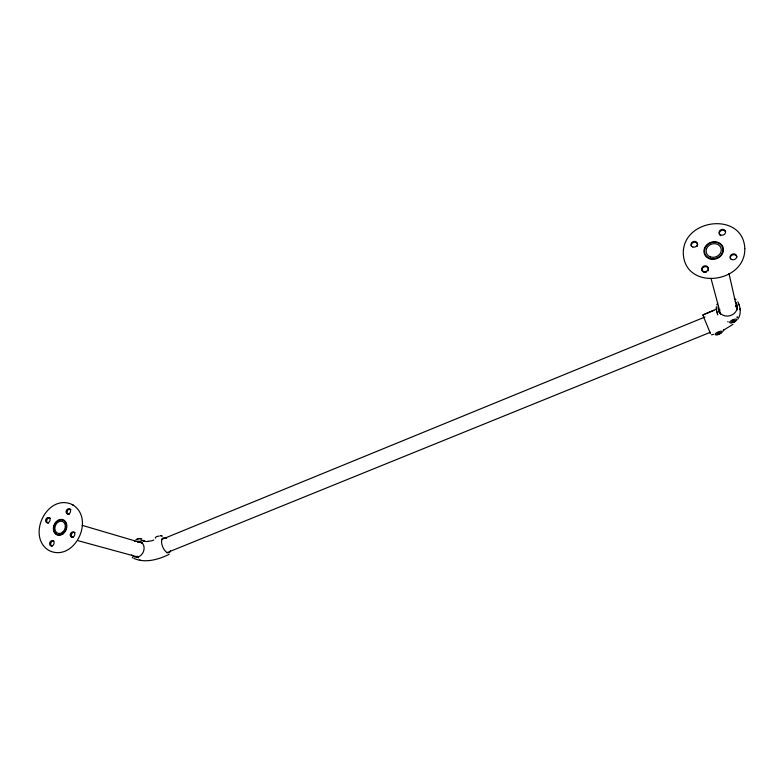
<?xml version="1.0" encoding="UTF-8"?>
<svg xmlns="http://www.w3.org/2000/svg" width="784" height="784" viewBox="0 0 784 784"><rect width="100%" height="100%" fill="white"/><g stroke="black" fill="none" stroke-linecap="round" stroke-linejoin="round"><path stroke-width="1.18" d="M723.26 331.181L723.759 329.721L723.358 330.162M716.321 306.74L716.341 309.788M723.299 330.319L732.942 324.37M737.136 317.363L737.205 316.785L737.303 317.432M702.993 314.982L702.974 315.619M716.811 304.858L717.713 302.947M134.554 541.528L134.828 541.058M737.901 319.078C741.056 314.609 740.606 308.739 738.832 303.82M702.964 315.021L716.37 309.121M153.782 539.98L152.664 540.46C153.311 540.637 145.638 541.842 146.187 541.558L140.316 539.902M733.648 322.283L735.353 321.195L735.186 320.47L733.295 320.832L731.59 321.93L731.766 322.655L733.648 322.283L732.707 320.166M142.404 542.655L141.884 542.891M703.307 314.668L713.803 310.356M162.131 539.274L704.983 317.001M166.62 552.798L710.157 332.367M169.079 554.435C158.437 559.492 145.736 563.382 134.211 558.551M137.631 542.146L142.198 542.312M137.484 538.971L139.336 538.569M711.411 334.797L713.46 334.425M160.553 535.717L162.435 536.08M160.642 535.599L161.367 535.844M142.1 540.47L144.168 541.078M139.601 560.001L140.346 560.207M77.734 540.607L138.337 557.13M82.202 525.358L142.002 542.969M72.295 504.573C47.265 492.871 25.96 536.413 48.951 550.505C74.186 562.883 95.932 518.44 72.295 504.573L73.578 505.347M133.133 558.081L132.241 557.502M734.324 298.537L736.049 299.772M727.905 321.46L728.052 322.067M143.884 540.989L143.256 540.382M165.64 537.491L166.678 538.422M737.822 301.781L738.557 303.124M709.569 331.828L710.382 333.318L703.434 316.56L703.64 317.412M162.366 539.647L162.268 539.363A3.058 1.372 -32.9 0 0 162.043 539.137M716.498 310.523L717.693 314.854L717.448 313.914M710.99 278.359L720.643 314.482M728.983 273.469L737.225 309.876M739.047 304.525L739.214 305.25M739.998 308.778L740.184 309.876M717.272 311.905L717.301 312.914M138.258 557.218A7.85 6.478 -68.8 0 1 137.239 556.17M138.611 557.796A8.124 6.703 -68.8 0 1 137.102 556.415M135.955 539.686A3.293 1.029 -12.3 0 1 139.385 538.588A3.293 1.029 -12.3 0 1 141.806 539.02M136.151 541.509A8.193 6.733 -68.7 0 1 143.766 545.693A8.193 6.733 -68.7 0 1 140.473 555.689A8.193 6.733 -68.7 0 1 131.722 554.945M170.481 550.544A7.967 3.704 68.2 0 1 165.767 551.583A7.967 3.704 68.2 0 1 161.563 542.254A7.967 3.704 68.2 0 1 164.836 538.059M155.536 538.138A3.254 1.019 -12.7 0 1 156.457 536.815M157.104 536.54A3.254 1.019 -12.7 0 1 159.348 536.021M141.747 543.038A3.293 1.019 -12.4 0 1 142.208 543.126M725.572 231.848A3.303 2.862 -19.4 0 1 720.849 234.994A3.303 2.862 -19.4 0 1 720.525 229.996A3.303 2.862 -19.4 0 1 725.572 231.848A3.303 2.862 -19.3 0 0 720.447 231.055A3.303 2.862 -19.3 0 0 720.741 235.719M730.521 258.916A3.332 2.911 -17.7 0 1 732.883 254.81A3.332 2.911 -17.7 0 1 736.882 257.221M708.344 270.088A3.293 2.891 -19.5 0 1 707.932 270.95M706.364 272.215A3.293 2.891 -19.5 0 1 705.375 272.469M704.365 272.45A3.293 2.891 -19.5 0 1 703.434 272.146M702.68 271.587A3.293 2.891 -19.5 0 1 704.042 266.903A3.293 2.891 -19.5 0 1 708.442 269.167M697.544 245.598A3.254 2.842 -21.1 0 1 697.133 246.46M691.459 246.382A3.254 2.842 -21.1 0 1 693.791 242.334A3.254 2.842 -21.1 0 1 697.652 244.696M735.588 306.201A8.683 7.742 -15.9 0 1 736.686 307.926M719.526 312.983A9.32 8.31 -15.9 0 1 719.8 309.337M735.931 305.633A9.32 8.31 -15.9 0 1 737.283 307.681M719.124 312.355A9.643 8.595 -15.9 0 1 719.349 309.778M736.147 305.397A9.643 8.595 -15.9 0 1 736.95 306.426M732.197 322.734A3.881 1.284 -23.1 0 1 729.943 321.695A3.881 1.284 -23.1 0 1 735.088 319.147A3.881 1.284 -23.1 0 1 736.088 320.803M735.48 321.264A3.881 1.284 -23.1 0 1 733.05 322.469M735.255 301.468A9.731 8.663 -16.2 0 1 729.855 315.746A9.731 8.663 -16.2 0 1 718.32 305.907M716.233 334.915A3.802 1.245 -22.8 0 1 716.223 332.994A3.802 1.245 -22.8 0 1 721.329 331.191A3.802 1.245 -22.8 0 1 720.908 333.269M720.192 333.71A3.802 1.245 -22.8 0 1 719.379 334.102M718.536 334.445A3.802 1.245 -22.8 0 1 716.909 334.866M69.159 514.402A2.715 2.156 -66.8 0 1 67.365 511.08A2.715 2.156 -66.8 0 1 70.942 509.551M72.677 537.471A2.744 2.195 -67.9 0 1 71.726 533.786A2.744 2.195 -67.9 0 1 75.156 532.659M52.018 546.134A2.734 2.166 -68.4 0 1 50.921 542.851A2.734 2.166 -68.4 0 1 53.91 541.009M48.677 523.124A2.705 2.136 -67.3 0 1 46.922 519.812A2.705 2.136 -67.3 0 1 50.46 518.302M744.8 248.567C745.545 283.553 684.491 291.138 683.285 253.203C682.864 218.236 743.34 211.445 744.8 248.567M718.712 332.886L717.046 333.945L717.242 334.641L720.761 333.22L720.574 332.524L718.712 332.886M148.284 541.421L147.627 541.489L148.284 541.421M710.637 258.544A9.349 8.163 -19.4 0 0 722.75 248.273A9.349 8.163 -19.4 0 0 707.668 244.696A9.349 8.163 -19.4 0 0 710.637 258.544M692.752 246.97A3.263 2.842 -21.1 0 0 697.417 243.863A3.263 2.842 -21.1 0 0 692.468 241.991A3.263 2.842 -21.1 0 0 692.752 246.97M703.513 271.48A3.293 2.901 -19.5 0 0 708.236 268.363A3.293 2.901 -19.5 0 0 703.209 266.433A3.293 2.901 -19.5 0 0 703.513 271.48M731.942 259.553A3.342 2.911 -17.7 0 0 736.715 256.397A3.342 2.911 -17.7 0 0 731.599 254.477A3.342 2.911 -17.7 0 0 731.942 259.553M709.765 258.828A9.898 8.644 -19.4 0 0 723.397 248.802A9.898 8.644 -19.4 0 0 707.913 243.893A9.898 8.644 -19.4 0 0 709.765 258.828M710.451 256.917A7.703 6.723 -19.4 0 0 721.251 249.341A7.703 6.723 -19.4 0 0 709.334 245.245A7.703 6.723 -19.4 0 0 710.451 256.917M63.122 533.806A8.193 6.488 -67.6 0 0 63.847 520.076A8.193 6.488 -67.6 0 0 53.361 528.161A8.193 6.488 -67.6 0 0 63.122 533.806M62.779 532.091A6.37 5.047 -67.6 0 0 62.7 521.527A6.37 5.047 -67.6 0 0 54.841 528.406A6.37 5.047 -67.6 0 0 62.779 532.091M62.691 533.639A7.732 6.135 -67.6 0 0 63.886 520.635A7.732 6.135 -67.6 0 0 53.753 527.759A7.732 6.135 -67.6 0 0 62.691 533.639M48.49 522.526A2.715 2.136 -67.3 0 0 49.353 517.969A2.715 2.136 -67.3 0 0 45.658 520.037A2.715 2.136 -67.3 0 0 48.49 522.526M52.508 545.674A2.734 2.166 -68.3 0 0 53.371 541.058A2.734 2.166 -68.3 0 0 49.647 543.116A2.734 2.166 -68.3 0 0 52.508 545.674M73.216 536.981A2.754 2.195 -67.9 0 0 74.068 532.356A2.754 2.195 -67.9 0 0 70.305 534.423A2.754 2.195 -67.9 0 0 73.216 536.981M69.012 513.785A2.724 2.166 -66.8 0 0 69.854 509.208A2.724 2.166 -66.8 0 0 66.121 511.295A2.724 2.166 -66.8 0 0 69.012 513.785"/></g></svg>
